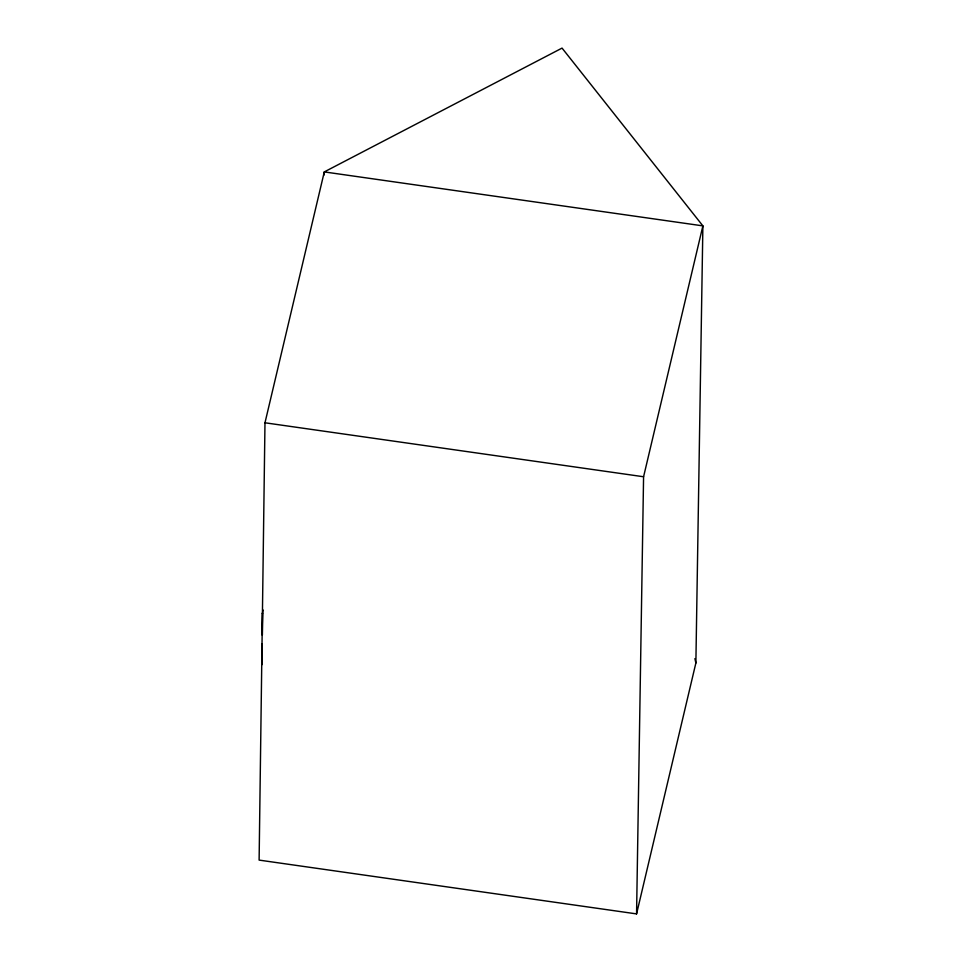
<?xml version="1.0" encoding="UTF-8"?>
<svg xmlns="http://www.w3.org/2000/svg" width="962" height="962" viewBox="0 0 962 962"><rect width="100%" height="100%" fill="white"/><g stroke="black" fill="none" stroke-linecap="round" stroke-linejoin="round"><path stroke-width="1.44" d="M262.001 664.357L262.145 651.142M264.983 422.787L259.115 860.1L636.567 913.9L695.875 663.022L702.885 225.878L562.048 48.1L324.29 171.909L264.983 422.787L643.578 476.755L636.567 913.9M262.145 643.794L261.736 664.91M324.242 174.916L324.29 171.909L702.885 225.878L643.578 476.755M262.422 613.528L263.239 610.088M694.913 658.621L695.875 663.022M262.554 612.962L262.325 634.992L262.554 612.962"/></g></svg>
